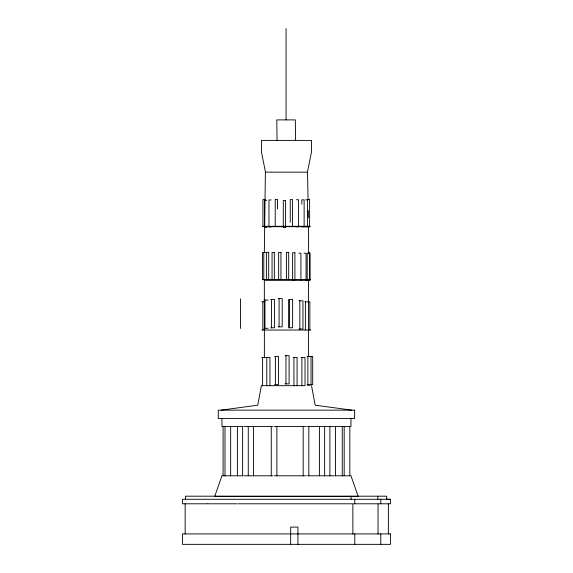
<?xml version="1.0" encoding="UTF-8"?>
<svg xmlns="http://www.w3.org/2000/svg" width="573" height="573" viewBox="0 0 573 573"><rect width="100%" height="100%" fill="white"/><g stroke="black" fill="none" stroke-linecap="round" stroke-linejoin="round"><path stroke-width="0.86" d="M308.553 302.48L308.575 280.261M261.367 385.679L257.743 405.197L221.049 410.153M307.436 172.158L311.476 151.924L311.476 140.406L261.438 140.406L261.438 151.924L265.478 172.158M264.998 199.519L262.921 199.519L262.921 226.564L264.533 226.564M307.4 199.411L309.621 199.411L309.621 226.457L308.009 226.457M296.384 199.748L298.597 199.748L298.597 226.793L296.313 226.793M305.617 199.841L307.486 199.841L307.486 226.887L305.266 226.887M271.172 199.941L268.973 199.941L268.973 226.987L271.265 226.987M266.774 200.264L264.576 200.264L264.576 227.302L266.774 227.302M262.434 226.299L310.48 226.299M277.504 226.428L275.219 226.428L275.219 199.383L277.511 199.383L277.511 208.98M265.428 226.7L283.628 226.7M285.275 226.7L308.575 226.7L308.575 253.481M301.835 226.872L304.127 226.872L304.127 199.827L301.835 199.827L301.835 204.189M308.618 227.646L309.083 227.646M265.621 252.614L262.52 252.543L262.52 279.588L263.838 279.588M308.432 252.564L309.456 252.564M298.848 253.216L300.925 253.216L300.925 280.261M303.984 253.216L306.061 253.216L306.061 280.261M262.62 279.66L310.294 279.66M278.206 298.59L282.21 298.59L282.21 326.839L278.206 326.839M270.578 299.543L274.582 299.543L274.582 327.792L270.578 327.792M264.074 300.059L268.078 300.059M298.963 300.782L302.967 300.782L302.967 329.031L298.963 329.031M261.976 301.792L264.64 301.792M304.986 301.792L309.871 301.792L309.871 330.034M264.074 328.308L268.078 328.308M261.976 330.034L310.759 330.034M285.089 355.668L289.093 355.668L289.093 383.91L285.089 383.91M274.517 356.427L278.521 356.427L278.521 384.676L274.517 384.676M308.682 356.385L312.686 356.385L312.686 384.633L310.824 384.633M307.049 356.599L311.024 356.599L311.024 384.848L307.049 384.848M261.725 357.43L265.385 357.43M265.929 357.43L269.933 357.43L269.933 385.679M293.097 357.43L297.065 357.43L297.065 385.679M301.212 357.43L305.015 357.43L305.015 385.679L265.929 385.679M307.937 385.092L309.563 385.092M261.725 385.679L265.385 385.679M225.347 426.534L221.944 426.534L221.944 418.569M225.468 426.534L243.095 426.534M244.191 426.534L272.805 426.534M274.238 426.534L306.168 426.534M307.558 426.534L334.252 426.534M335.105 426.534L350.963 426.534L350.963 418.569M225.347 475.798L221.944 475.798L214.725 496.383L358.189 496.383L350.963 475.798L335.105 475.798M225.468 475.798L243.095 475.798M244.191 475.798L272.805 475.798M274.238 475.798L306.168 475.798M307.558 475.798L334.252 475.798M207.713 503.796L182.479 503.796L182.479 499.291L390.521 499.291L390.521 503.796L378.266 503.796M208.013 503.796L237.107 503.796M238.21 503.796L352.861 503.796L352.861 533.914M353.52 503.796L378.037 503.796L378.037 533.914M386.56 499.241L390.127 499.291M351.865 410.153L315.171 405.197L311.547 385.679M308.059 199.877L307.522 172.158L265.385 172.158L264.339 252.586M308.267 210.606L308.403 217.761M295.575 140.457L295.324 119.9L276.788 119.9L277.046 140.457M388.358 503.796L388.358 533.914M386.689 499.291L386.689 496.189L185.408 496.189L185.408 499.291M380.78 499.291L380.78 503.796M380.78 533.914L380.78 544.35M377.836 496.189L377.836 499.291M354.802 499.291L354.802 503.796M354.802 533.914L354.802 544.35M351.084 496.189L351.084 499.291M349.824 426.534L349.824 475.798M344.187 426.534L344.187 475.798M342.267 426.534L342.267 475.798M335.513 426.534L335.513 475.798M329.876 426.534L329.876 475.798M324.64 426.534L324.64 475.798M319.412 426.57L319.412 475.798M309.499 253.216L309.499 280.261M308.818 426.534L308.818 475.798M308.51 301.792L308.532 356.535M307.894 356.599L307.894 384.848M307.207 280.261L307.207 253.216L310.129 253.216L310.129 280.261L264.339 280.261L264.382 357.43M305.38 301.792L305.38 330.034M303.181 426.534L303.181 475.798M301.892 357.43L301.892 385.679M299.837 300.782L299.837 329.031M297.946 544.35L297.946 527.096L290.661 527.103L290.661 544.35M293.935 357.43L293.935 385.679M292.545 226.664L292.545 199.619L290.253 199.619L290.253 222.303M289.494 299.521L289.494 327.77M286.056 28.65L286.056 119.9M285.963 355.668L285.963 383.91M279.08 298.59L279.08 326.839M276.881 426.534L276.881 475.798M275.391 356.427L275.391 384.676M271.452 299.543L271.452 327.792M271.244 426.534L271.244 475.798M266.803 357.43L266.803 385.679M264.948 300.059L264.948 328.308M263.795 252.614L263.795 279.66M262.849 301.792L262.849 330.034M262.599 357.43L262.599 385.679M253.502 426.57L253.502 475.798M248.267 426.534L248.267 475.798M242.637 426.534L242.637 475.798M240.553 298.855L240.553 328.458M237.401 426.534L237.401 475.798M230.647 426.534L230.647 475.798M225.01 426.534L225.01 475.798M223.09 426.534L223.09 475.798M185.158 503.796L185.158 533.914M285.59 200.471L283.306 200.471L283.306 227.517L285.59 227.517L285.59 200.471M268.687 252.306L266.395 252.306L266.395 279.352L268.687 279.352L268.687 252.306M280.942 252.378L278.65 252.378L278.65 279.423L280.942 279.423L280.942 252.378M288.692 252.364L286.407 252.364L286.407 279.409L288.692 279.409L288.692 252.364M274.331 252.414L272.046 252.414L272.046 279.459L274.331 279.459L274.331 252.414M294.902 252.757L292.61 252.757L292.61 279.803L294.902 279.803L294.902 252.757M292.624 299.521L288.62 299.521L288.62 327.77L292.624 327.77L292.624 299.521M354.623 410.153L218.292 410.153L218.292 418.569L354.623 418.569L354.623 410.153M390.521 533.914L182.479 533.914L182.479 544.35L390.521 544.35L390.521 533.914"/></g></svg>
